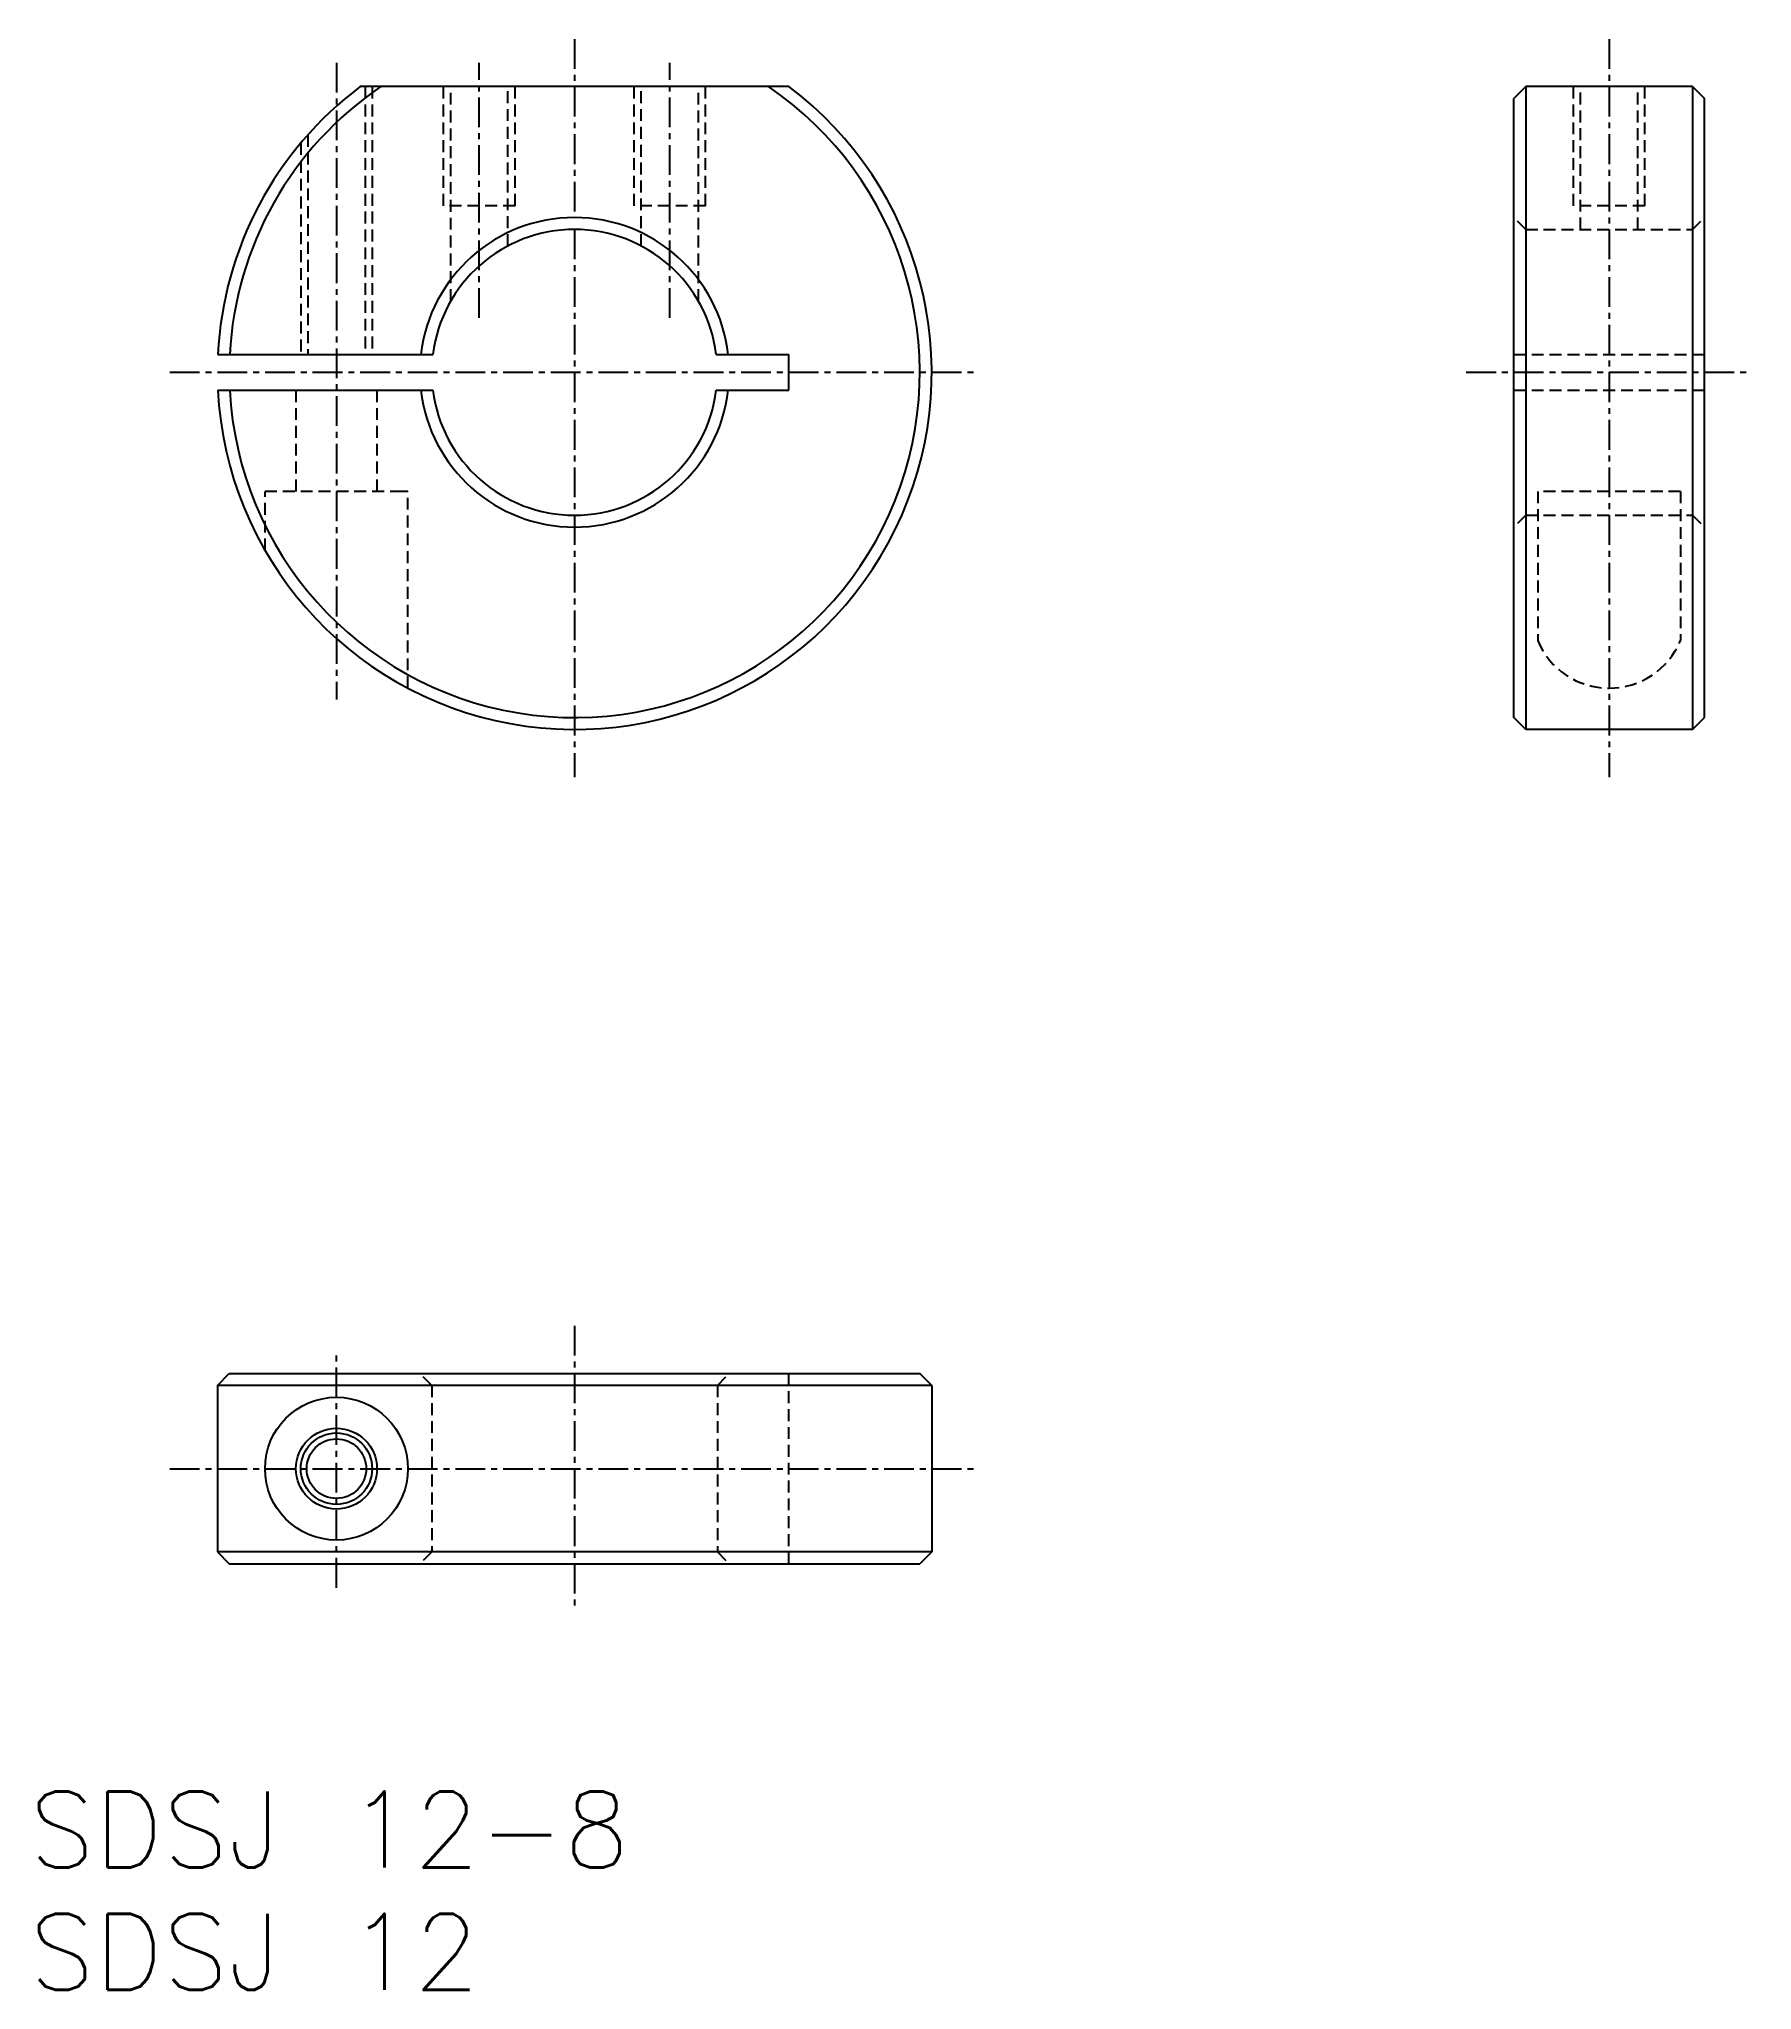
# Model space of a CAD drawing. Extents: x 474.6 to 546.6, y -82.8 to -0.9.
import ezdxf

# ---------------------------------------------------------------- set-up
doc = ezdxf.new("R2010")
doc.units = 0
doc.linetypes.add('CENTER', pattern=[2, 1.25, -0.25, 0.25, -0.25])
doc.linetypes.add('DASHED', pattern=[0.75, 0.5, -0.25])
doc.layers.get('0').update_dxf_attribs({"linetype": 'CONTINUOUS'})
doc.layers.add('CENTER', color=1, linetype='CENTER')
doc.styles.get("Standard").update_dxf_attribs({"font": 'txt.shx', "bigfont": 'bigfont.shx'})

msp = doc.modelspace()

# ---------------------------------------------------------------- linework, layer by layer
at = {"color": 7, "linetype": 'CONTINUOUS'}
msp.add_line((506.101, -2.863), (488.101, -2.863), dxfattribs=at)
at = {"color": 3, "linetype": 'DASHED'}
for p, q in [((488.301, -2.863), (488.301, -14.113)), ((488.601, -2.863), (488.601, -14.113)), ((491.601, -7.863), (491.601, -2.863)), ((491.901, -11.869), (491.901, -2.863)), ((494.301, -9.556), (494.301, -2.863)), ((494.601, -7.863), (494.601, -2.863)), ((499.601, -7.863), (499.601, -2.863)), ((499.901, -9.556), (499.901, -2.863)), ((502.301, -11.869), (502.301, -2.863)), ((502.601, -7.863), (502.601, -2.863)), ((539.054, -7.863), (539.054, -2.863)), ((539.354, -8.863), (539.354, -2.863)), ((541.754, -8.863), (541.754, -2.863)), ((542.054, -7.863), (542.054, -2.863)), ((485.901, -4.885), (485.901, -14.113)), ((485.601, -5.232), (485.601, -14.113)), ((494.601, -7.863), (491.601, -7.863)), ((502.601, -7.863), (499.601, -7.863)), ((542.054, -7.863), (539.054, -7.863)), ((537.054, -8.863), (536.554, -8.363)), ((537.054, -8.863), (544.054, -8.863)), ((544.054, -8.863), (544.554, -8.363)), ((536.554, -14.113), (544.554, -14.113)), ((485.401, -15.613), (485.401, -19.863)), ((488.801, -15.613), (488.801, -19.863)), ((536.554, -15.613), (544.554, -15.613)), ((489.851, -19.863), (484.101, -19.863)), ((484.101, -22.346), (484.101, -19.863)), ((490.101, -19.863), (489.851, -19.863)), ((490.101, -28.129), (490.101, -19.863)), ((543.554, -19.863), (537.554, -19.863)), ((537.554, -19.863), (537.554, -26.129)), ((543.554, -19.863), (543.554, -26.129)), ((537.054, -20.863), (536.554, -21.363)), ((537.054, -20.863), (544.054, -20.863)), ((544.054, -20.863), (544.554, -21.363)), ((491.101, -57.413), (490.601, -56.913)), ((503.101, -57.413), (503.601, -56.913)), ((506.101, -64.913), (506.101, -56.913)), ((491.101, -57.413), (491.101, -64.413)), ((503.101, -57.413), (503.101, -64.413)), ((491.101, -64.413), (490.601, -64.913)), ((503.101, -64.413), (503.601, -64.913))]:
    msp.add_line(p, q, dxfattribs=at)
for p, q in [((537.054, -2.863), (536.554, -3.363)), ((544.054, -2.863), (537.054, -2.863)), ((537.054, -2.863), (537.054, -29.863)), ((544.054, -2.863), (544.554, -3.363)), ((544.054, -2.863), (544.054, -29.863)), ((536.554, -29.363), (536.554, -3.363)), ((544.554, -29.363), (544.554, -3.363)), ((482.12, -14.113), (491.148, -14.113)), ((503.054, -14.113), (506.101, -14.113)), ((506.101, -15.613), (506.101, -14.113)), ((482.12, -15.613), (491.148, -15.613)), ((503.054, -15.613), (506.101, -15.613)), ((537.054, -29.863), (536.554, -29.363)), ((544.054, -29.863), (544.554, -29.363)), ((544.054, -29.863), (537.054, -29.863)), ((482.101, -57.413), (482.601, -56.913)), ((482.601, -56.913), (511.601, -56.913)), ((512.101, -57.413), (511.601, -56.913)), ((482.101, -57.413), (482.101, -64.413)), ((512.101, -57.413), (482.101, -57.413)), ((512.101, -57.413), (512.101, -64.413)), ((482.101, -64.413), (482.601, -64.913)), ((512.101, -64.413), (482.101, -64.413)), ((512.101, -64.413), (511.601, -64.913)), ((482.601, -64.913), (511.601, -64.913))]:
    msp.add_line(p, q)
msp.add_circle((487.101, -60.913), 3)
at = {"color": 7, "linetype": 'CONTINUOUS'}
for radius in [1.7, 1.25]:
    msp.add_circle((487.101, -60.913), radius, dxfattribs=at)
at = {"color": 3, "linetype": 'CONTINUOUS'}
msp.add_circle((487.101, -60.913), 1.5, dxfattribs=at)
at = {"color": 7, "linetype": 'CONTINUOUS'}
for radius, start, end in [(15, 126.8699, 177.13402), (15, 182.86598, 53.1301), (14.5, 124.14842, 177.0351), (14.5, 182.9649, 55.85158)]:
    msp.add_arc((497.101, -14.863), radius, start, end, dxfattribs=at)
for radius, start, end in [(6.5, 6.62581, 173.37419), (6, 7.18076, 172.81924), (6.5, 186.62581, 353.37419), (6, 187.18076, 352.81924)]:
    msp.add_arc((497.101, -14.863), radius, start, end)
at = {"color": 3, "linetype": 'DASHED'}
msp.add_arc((540.554, -24.879), 3.25, 202.61986, 337.38014, dxfattribs=at)
at = {"layer": 'CENTER', "color": 1, "linetype": 'CENTER'}
for p, q in [((497.101, -0.863), (497.101, -8.363)), ((540.554, -0.863), (540.554, -31.863)), ((487.101, -1.863), (487.101, -28.611)), ((493.101, -12.572), (493.101, -1.863)), ((501.101, -12.572), (501.101, -1.863)), ((497.101, -8.863), (497.101, -31.863)), ((480.101, -14.863), (514.101, -14.863)), ((534.554, -14.863), (546.554, -14.863)), ((497.101, -54.913), (497.101, -66.913)), ((487.101, -65.913), (487.101, -55.913)), ((480.101, -60.913), (514.101, -60.913))]:
    msp.add_line(p, q, dxfattribs=at)

# ---------------------------------------------------------------- texts
for s, p in [('SDSJ 12-8', (474.197, -77.672)), ('SDSJ 12', (474.197, -82.81))]:
    msp.add_text(s, height=3.2).set_placement(p)

doc.saveas('drawing.dxf')
